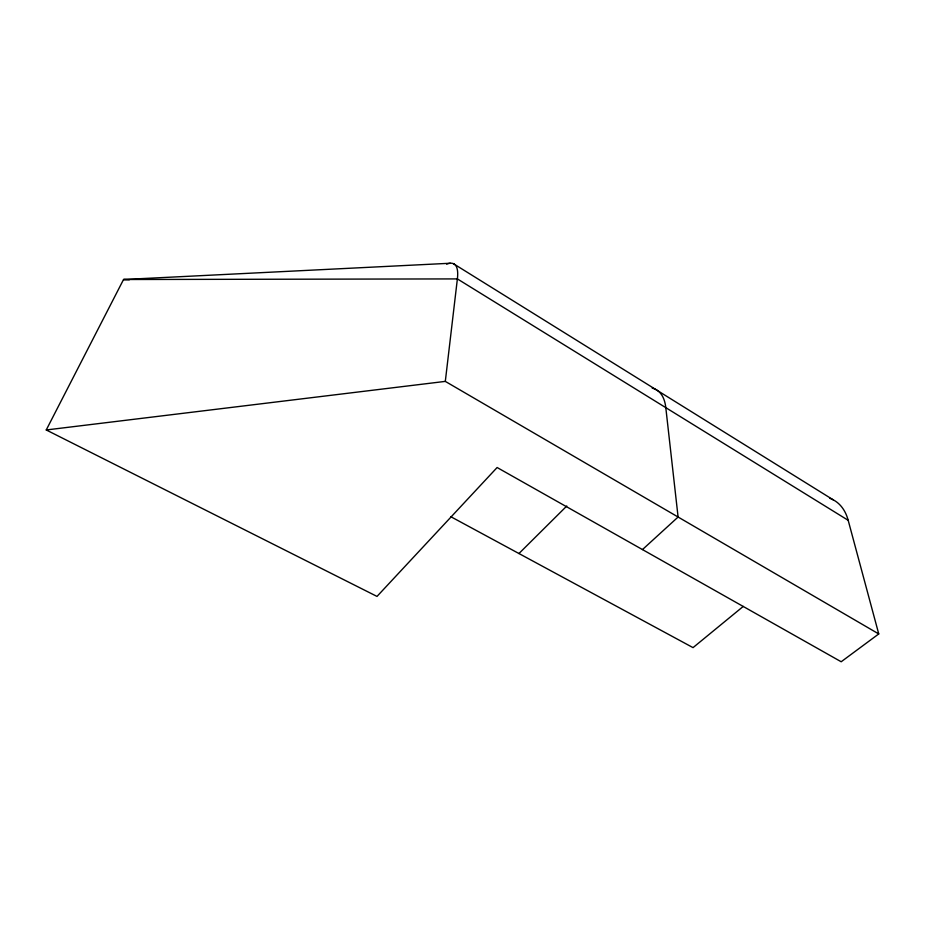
<?xml version="1.0" encoding="UTF-8"?>
<svg xmlns="http://www.w3.org/2000/svg" width="925" height="925" viewBox="0 0 925 925"><rect width="100%" height="100%" fill="white"/><g stroke="black" fill="none" stroke-linecap="round" stroke-linejoin="round"><path stroke-width="1.39" d="M450.348 263.243L123.545 279.512L46.25 429.963L377.007 596.417L497.118 467.518L841.183 661.757L878.75 633.937L445.307 381.389L457.378 278.911A91.008 21.691 -59.8 0 0 446.636 264.168M518.948 553.532L566.782 506.01M642.47 549.577L678.094 517.029L665.803 407.659A85.135 35.439 -59.3 0 0 652.206 388.153M743.261 606.407L693.033 647.627L450.845 516.717M46.25 429.963L445.307 381.389M129.303 279.801L123.545 279.512L457.378 278.911L848.179 520.312L878.75 633.937M453.366 263.648L833.182 499.812M829.875 498.332A79.978 45.788 -58.6 0 1 848.179 520.312"/></g></svg>
